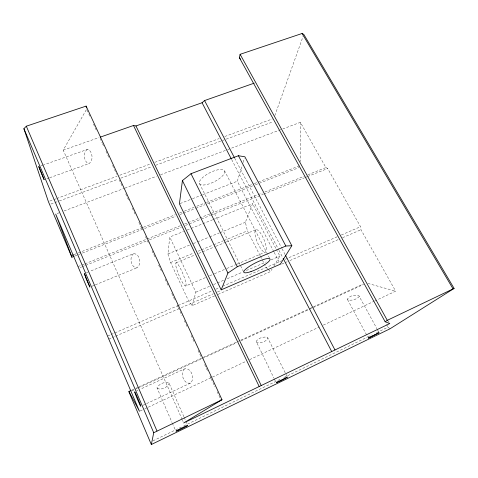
<?xml version="1.0" encoding="UTF-8"?>
<svg xmlns="http://www.w3.org/2000/svg" width="478" height="478" viewBox="0 0 478 478"><rect width="100%" height="100%" fill="white"/><g stroke="black" fill="none" stroke-linecap="round" stroke-linejoin="round"><path stroke-width="0.36" stroke-dasharray="2.39 1.79" d="M214.682 295.858L192.174 305.651L188.607 300.973L170.622 262.559L167.933 253.943L169.744 237.028L183.558 231.471M359.157 296.211L359.032 296.802C356.253 299.616 351.312 301.092 347.56 299.652L347.309 299.162C349.406 295.655 355.118 294.442 358.876 295.727L376.945 328.762M192.174 305.651L195.861 292.195L169.744 237.028M273.828 251.703L237.303 181.234L242.286 165.179M243.153 162.389L244.449 158.2M274.814 115.616L303.046 36.507M260.122 255.682L247.425 230.832L245.369 222.27L252.611 203.688L276.111 248.877M182.19 419.541L63.215 150.134L86.608 109.199M218.093 294.376L270.602 271.54L272.084 269.066M273.936 265.977L279.857 256.083L276.451 249.534M184.287 368.986C179.836 373.33 183.911 384.993 190.632 383.021C195.251 378.737 191.039 366.793 184.287 368.986L140.675 389.044M133.422 253.746C128.923 257.17 130.906 268.23 137.204 267.704C141.841 264.358 139.779 253.029 133.422 253.746L89.834 271.319M87.313 149.447C82.939 152.416 83.662 160.901 88.083 163.56L89.045 163.584C93.521 160.698 92.774 152.022 88.281 149.441L87.313 149.447L43.707 164.874M152.936 440.865L183.158 426.251M183.827 425.922L280.544 379.144M283.902 377.518L367.188 337.235M367.863 336.912L371.89 334.964M376.592 332.688L388.011 327.167L390.024 328.786M140.144 410.984L144.201 409.084M144.876 408.768L147.577 407.501M148.252 407.184L211.796 377.387M212.471 377.07L245.596 361.541M249.653 359.641L319.28 326.994M323.331 325.094L374.035 301.319M374.71 301.003L395.665 291.18L360.98 229.727L360.537 226.691L327.669 168.519L325.906 167.581L300.363 122.332L282.886 128.887M142.826 405.35L190.632 383.021M136.648 390.896L137.987 390.281M131.653 390.215L135.047 388.656M135.722 388.345L138.441 387.102M139.116 386.792L202.899 357.532M203.574 357.221L240.219 340.414M240.894 340.103L309.427 308.663M310.103 308.352L312.815 307.109M313.496 306.798L363.029 284.075M131.755 390.89L134.467 389.648M135.149 389.337L137.18 388.405M137.855 388.094L236.831 342.66M240.894 340.79L308.686 309.672M309.362 309.362L363.597 284.47M107.604 336.04L110.346 334.857M111.033 334.558L177.523 305.812M178.204 305.52L212.411 290.678M215.811 289.208L218.649 288.037M222.611 286.268L281.709 260.773M285.139 259.291L337.235 236.765M341.346 234.991L360.537 226.691M108.805 339.117L111.535 337.928M112.222 337.629L114.953 336.446M115.634 336.148L178.509 308.878M181.246 307.689L213.361 293.761M217.466 291.98L220.884 290.499M281.703 264.113L284.44 262.93M285.121 262.631L287.17 261.741M289.907 260.558L339.111 239.215M342.529 237.733L360.98 229.727M195.861 292.195L209.519 286.322M213.618 284.559L223.859 280.156M227.277 278.686L242.298 272.227M246.397 270.464L266.198 261.95M270.984 259.895L279.857 256.083M185.655 286.011A12.565 2.121 67.3 0 0 180.26 268.128A12.565 2.121 67.3 0 0 176.669 269.048A12.565 2.121 67.3 0 0 185.655 286.011L205.564 277.539M209.681 275.788L213.797 274.031M214.485 273.739L226.154 268.773M226.841 268.487L236.455 264.394M237.142 264.101L265.284 252.127A12.147 3.591 67.2 0 0 261.305 234.316A12.147 3.591 67.2 0 0 255.371 236.251A12.147 3.591 67.2 0 0 265.284 252.127M170.622 262.559L193.249 253.209M198.053 251.225L200.796 250.096M201.477 249.809L213.134 244.993M213.821 244.712L223.423 240.745M224.11 240.464L247.425 230.832M175.994 262.81L194.594 255.109M198.729 253.394L215.261 246.546M215.948 246.266L225.592 242.268M226.279 241.982L255.903 229.715M167.933 253.943L189.862 244.975M193.291 243.571L196.715 242.173M197.402 241.892L209.053 237.124M209.734 236.843L219.33 232.923M220.017 232.643L245.369 222.27M91.955 286.232L94.698 285.109M95.385 284.828L137.204 267.704M86.375 272.711L89.141 271.6M187.012 230.079L190.465 228.693M191.152 228.412L212.561 219.802M213.248 219.522L252.611 203.688M77.998 266.593L84.23 264.107M84.923 263.826L180.487 225.664M184.639 224.003L187.406 222.897M188.099 222.623L257.349 194.964M258.042 194.689L262.195 193.028M264.967 191.923L304.438 176.155M307.898 174.775L325.906 167.581M80.137 267.561L81.523 267.005M82.216 266.73L84.988 265.619M85.682 265.344L146.698 240.93M149.471 239.819L181.365 227.056M185.53 225.395L200.784 219.288M201.477 219.014L210.487 215.405M211.18 215.13L263.187 194.319M263.88 194.044L304.098 177.953M304.791 177.673L306.87 176.842M307.563 176.567L327.669 168.519M74.15 254.559L77.615 253.197M78.308 252.922L142.755 227.534M143.448 227.259L175.324 214.7M179.483 213.063L183.636 211.425M184.329 211.151L194.032 207.333M196.805 206.239L205.815 202.69M206.508 202.415L253.627 183.851M254.32 183.582L299.365 165.836M74.64 256.13L175.773 216.217M179.931 214.574L182.704 213.481M183.397 213.212L195.173 208.563M195.861 208.289L204.871 204.733M207.637 203.64L252.665 185.87M255.437 184.777L299.073 167.557M180.116 203.544L191.827 198.973M192.514 198.705L202.164 194.94M202.851 194.671L237.303 181.234M57.091 213.564L59.188 212.776M64.082 210.941L124.202 188.398M124.901 188.135L156.36 176.334M160.554 174.763L226.96 149.859M227.659 149.596L282.187 129.15M50.949 204.046L58.627 201.202M59.326 200.939L117.982 179.22M120.773 178.186L151.496 166.81M155.685 165.257L272.992 121.812M49.784 201.083L56.081 198.758M56.78 198.501L116.991 176.286M119.793 175.253L151.299 163.625M154.794 162.335L219.205 138.566M224.809 136.499L272.412 118.932M46.898 178.748L49.001 177.989M49.706 177.732L89.045 163.584M40.899 165.872L43.008 165.125M63.215 150.134L99.06 137.562M367.881 283.424L395.665 291.18M183.887 416.702L168.949 382.98C164.892 381.217 158.929 383.924 156.993 387.801L171.996 422.415M157.154 388.435C161.182 390.299 167.294 387.527 169.152 383.595L168.949 382.98M267.626 268.815L266.138 267.453L264.471 264.185M268.122 269.269L270.602 271.54M287.057 376.485L267.453 337.384C263.551 336.333 258.473 337.928 256.16 341.298L273.882 378.062M256.184 341.919L256.608 342.409C260.51 343.527 265.69 341.901 267.961 338.472L267.907 337.862M388.351 320.917L389.074 322.22M386.571 324.562L388.011 327.167M377.303 329.414L378.367 331.368M347.56 299.652L367.642 336.805M234.668 158.122L281.709 248.094M282.056 248.757L285.169 254.708M231.728 159.682L278.644 249.731M278.991 250.388L282.785 257.672M274.169 252.36L280.311 264.214M224.678 171.04A14.065 5.013 -27 0 1 207.213 184.436A14.065 5.013 -27 0 1 204.273 176.197A14.065 5.013 -27 0 1 224.678 171.04L270.046 259.16M260.456 256.333L264.137 263.527M199.511 183.594L243.816 272.251M274.211 378.731L275.848 382.077M86.918 109.874L88.484 113.262M88.8 113.937L90.366 117.325M93.497 124.101L96.938 131.558M100.069 138.327L102.262 143.071M102.573 143.753L103.517 145.784M106.02 151.203L109.462 158.654M112.593 165.43L114.158 168.818M114.475 169.493L116.668 174.237M119.171 179.656L122.613 187.107M125.744 193.883L129.191 201.34M132.322 208.109L135.764 215.566M138.895 222.342L142.342 229.793M145.473 236.568L148.915 244.019M152.046 250.795L155.493 258.245M158.624 265.021L162.066 272.472M165.203 279.248L168.644 286.698M171.775 293.474L175.217 300.931M177.099 304.994L178.037 307.025M178.354 307.701L182.106 315.833M184.299 320.577L187.746 328.028M191.188 335.478L194.319 342.254M198.077 350.386L201.208 357.162M204.656 364.612L207.787 371.388M209.973 376.132L210.918 378.164M211.228 378.839L214.986 386.971M217.179 391.715L221.248 400.522M184.185 417.378L187.472 424.799M182.494 420.228L183.098 421.59M172.289 423.096L175.259 429.889M300.363 122.332L300.716 161.588"/><path stroke-width="0.72" d="M182.417 180.594L179.423 203.813L221.189 289.847L280.311 264.214L291.837 245.71L244.885 156.802L238.408 155.726L191.003 173.711L182.417 180.594L227.922 273.04L221.189 289.847M151.335 444.516L153.725 432.745L23.9 128.696L26.314 126.204L86.136 106.092L221.989 399.728L183.701 422.952L389.797 323.528L385.154 321.754L239.37 57.635L240.117 54.319L302.084 33.484L303.799 34.404L454.1 288.419L390.024 328.786L151.335 444.516L129.042 392.139L128.941 391.458L130.978 390.526M100.464 137.072L133.499 125.487L135.967 125.959L202.057 102.746L204.572 100.565L254.218 83.154M227.922 273.04L237.321 266.73L285.844 246.027L291.837 245.71M385.154 321.754L387.288 320.32L454.1 288.419M153.725 432.745L221.989 399.728M73.947 256.405L71.867 257.224L71.377 255.652L73.457 254.834M239.37 57.635L240.607 59.451M302.084 33.484L452.983 288.76M240.117 54.319L387.288 320.32M128.941 391.458L139.468 411.301L55.693 214.084L71.377 255.652M238.408 155.726L285.844 246.027M204.572 100.565L234.322 157.459M285.515 255.371L334.976 349.974M202.057 102.746L231.382 159.025M283.125 258.335L331.768 351.689M191.003 173.711L237.321 266.73M135.967 125.959L261.317 385.686M133.499 125.487L259.201 386.529M26.314 126.204L156.963 430.965M71.867 257.224L48.38 201.602L23.9 128.696M86.136 106.092L86.416 107.956M44.101 179.62L38.784 166.619L44.101 179.62M276.296 382.603L280.568 380.858L287.386 377.148L276.296 382.603M368.669 337.868L368.389 338.161L379.084 332.67L368.669 337.868M84.427 273.667L86.243 278.931L89.9 287.075L84.427 273.667M135.555 394.529A7.917 0.311 67.2 0 0 140.705 406.27A7.917 0.311 67.2 0 0 136.893 396.346A7.917 0.311 67.2 0 0 135.555 394.529M178.479 430.266A6.644 0.311 -26.1 0 0 187.77 425.474A6.644 0.311 -26.1 0 0 179.19 429.328A6.644 0.311 -26.1 0 0 178.479 430.266M251.028 271.546A14.663 3.101 -26.8 0 0 270.046 259.16A14.663 3.101 -26.8 0 0 249.647 266.228A14.663 3.101 -26.8 0 0 251.028 271.546"/></g></svg>
